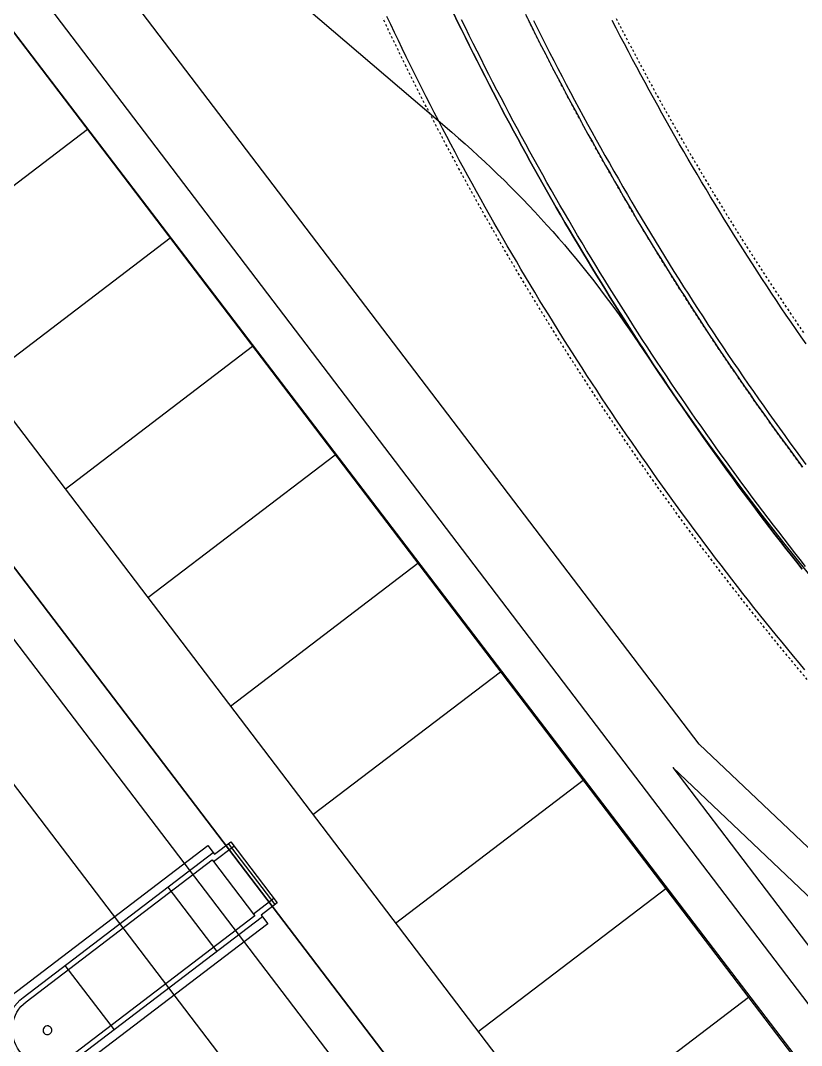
# Model space of a CAD drawing. Header units: millimetres. Extents: x 152904052 to 153933663, y 538271515 to 539240469.
# Drawn here: x 153545654 to 153546542, y 539108637 to 539109802 of the extents above; entities that cross this region are included whole.
import ezdxf

# ---------------------------------------------------------------- set-up
doc = ezdxf.new("R2010")
doc.units = ezdxf.units.MM
doc.linetypes.add('HIDDEN', pattern=[5.08, 2.54, -2.54])
doc.layers.add('BORD', color=7, linetype='Continuous')

msp = doc.modelspace()

# ---------------------------------------------------------------- linework, layer by layer
at = {"layer": 'BORD', "color": 133}
msp.add_lwpolyline([(153546801.464946, 539108276.4557216), (153545285.9215497, 539110261.3569927, -0.1921171743004723), (153545185.3907438, 539110622.6348014), (153545298.0366893, 539111659.5583524, 0.344327615395748), (153545215.2798637, 539111793.0314486), (153545074.50591, 539111844.8261778, 0.1763269776538653), (153544907.6010998, 539111845.4087889), (153544343.0726779, 539111642.1660508, 0.2034523502882107), (153544203.1673804, 539111512.6123486), (153544080.1904706, 539111238.9763138, 0.2962134943531505), (153544120.8516347, 539110976.3211708), (153545187.198834, 539109783.6767311), (153547435.3205603, 539106832.5951357, 0.04091438770022401), (153547615.0036412, 539106636.3258553), (153547868.6480129, 539106941.8057964, 0.2630436737512756), (153548554.0682767, 539106843.111814), (153548990.587156, 539107013.1380451), (153548382.2205945, 539108394.6415553, -0.03030637041277142), (153547391.3165341, 539108056.0295413, -0.2825443677227067)], format="xyb", close=True, dxfattribs=at)
for points in [[(153547615.0036416, 539106636.3258557), (153547435.3205619, 539106832.5951343), (153545187.1988344, 539109783.6767311), (153544120.8516346, 539110976.3211707, -0.2962134943531505), (153544080.1904702, 539111238.9763136), (153544203.1673805, 539111512.6123488, -0.2034523502882107), (153544343.0726804, 539111642.1660522), (153544907.6010971, 539111845.408788, -0.1763269776538653), (153545074.5059105, 539111844.8261778), (153545215.279864, 539111793.0314484, -0.3443276153957479), (153545298.0366895, 539111659.5583518), (153545185.3907437, 539110622.6347973, 0.1921171743004724), (153545285.9215493, 539110261.3569933), (153547728.0548028, 539107055.5988653), (153547868.6480129, 539106941.8057964), (153547615.0036416, 539106636.3258557)], [(153545935.4457756, 539108775.0650599), (153545719.0769885, 539108610.2362163, -1), (153545651.2062882, 539108699.3292458), (153545867.5750738, 539108864.1580899)], [(153545946.1668105, 539108798.9462116), (153545927.8709205, 539108785.0084782), (153545929.3858917, 539108783.0197943), (153545713.0171046, 539108618.1909508, -0.9999999999773242), (153545657.2661718, 539108691.3745108), (153545873.6349585, 539108856.2033556), (153545875.1499295, 539108854.2146709), (153545893.4458196, 539108868.1524038)], [(153545942.5308799, 539108803.7190521), (153545919.4621492, 539108786.1453887), (153545920.9771201, 539108784.1567047), (153545709.3811743, 539108622.9637914, -1), (153545660.9021025, 539108686.60167), (153545872.4980479, 539108847.7945843), (153545874.0130191, 539108845.8059), (153545897.08175, 539108863.3795636)]]:
    msp.add_lwpolyline(points, format="xyb", dxfattribs=at)
at = {"layer": 'BORD', "color": 133, "ltscale": 10}
for points in [[(153546563.29219, 539108667.0781767), (153545325.695224, 539110291.6564128, -0.1921171724589647), (153545235.0982918, 539110617.2348299), (153545240.0872142, 539110663.1586404, 0.4142135624070716), (153545107.1644726, 539110828.4811876), (153544920.7460086, 539110848.7327139, 0.212556561656881), (153544866.5287806, 539110831.3254659), (153544598.7239306, 539110591.8802946, 0.4142135623487193), (153544586.8824006, 539110380.0790241), (153545148.6156279, 539109751.814599), (153547395.5468874, 539106802.2957139)], [(153546607.680375, 539108806.8339477), (153546425.8941934, 539108979.454556), (153545389.333102, 539110340.1354855, -0.1921171743004586), (153545314.6303688, 539110608.5948808), (153545333.1600081, 539110779.1631124)], [(153545693.1692035, 539110304.3097842, -0.09088344231362551), (153545835.7217289, 539109990.6753552), (153545840.5548499, 539109971.3721857, 0.1557331598612871), (153545888.5737919, 539109893.8053424), (153546144.6375309, 539109674.8256245, -0.06932385033410245), (153546357.8090059, 539109434.1541005)], [(153546357.5469582, 539109434.5483199, 0.04755062168680488), (153546759.7515818, 539108938.5388315, 0.0002819243438297929), (153546760.9711203, 539108937.2984713, 0.0002819243438297929)]]:
    msp.add_lwpolyline(points, format="xyb", dxfattribs=at)
at = {"layer": 'BORD', "color": 133, "flags": 128}
for points in [[(153546456.5680698, 539108282.4110898), (153545100.1315548, 539110065.0163434)], [(153545730.4729426, 539109677.7998765), (153545517.2860494, 539109515.3949852)], [(153545824.4011442, 539109554.501487), (153545611.2142518, 539109392.0965958)], [(153545918.3293461, 539109431.2030973), (153545705.1424534, 539109268.7982061)], [(153546012.2575483, 539109307.9047079), (153545799.0706558, 539109145.4998167)], [(153546106.1857503, 539109184.6063184), (153545892.9988577, 539109022.2014272)], [(153546200.1139528, 539109061.3079288), (153545986.9270592, 539108898.9030377)], [(153546294.0421544, 539108938.0095394), (153546080.8552611, 539108775.604648)], [(153545821.9291821, 539108816.8141091), (153545877.6801153, 539108743.6305487)], [(153546387.9703566, 539108814.7111497), (153546174.7834638, 539108652.3062582)], [(153545704.9945807, 539108727.733815), (153545760.7455137, 539108654.5502546)], [(153546481.8985584, 539108691.4127603), (153546268.7116659, 539108529.007869)]]:
    msp.add_lwpolyline(points, dxfattribs=at)
at = {"layer": 'BORD', "color": 137}
for points in [[(153546147.0705706, 539109809.4156878), (153546151.4102899, 539109800.455639), (153546155.7764603, 539109791.5084503), (153546160.1690432, 539109782.5741997), (153546164.5880009, 539109773.6529642), (153546169.033294, 539109764.7448218), (153546173.5048844, 539109755.8498509), (153546178.0027327, 539109746.9681286), (153546182.5267997, 539109738.0997328), (153546187.0770466, 539109729.244741), (153546191.6534328, 539109720.4032302), (153546196.2559184, 539109711.5752771), (153546200.8844638, 539109702.7609594), (153546205.5390283, 539109693.9603539), (153546210.2195711, 539109685.1735374), (153546214.9260517, 539109676.4005866), (153546219.6584292, 539109667.6415777), (153546224.4166618, 539109658.8965878), (153546229.2007075, 539109650.1656923), (153546234.0105259, 539109641.4489684), (153546238.8460742, 539109632.7464919), (153546243.7073097, 539109624.0583382), (153546248.5941911, 539109615.3845832), (153546253.5066748, 539109606.7253032), (153546258.4447187, 539109598.0805733), (153546263.4082792, 539109589.4504701), (153546268.3973137, 539109580.835067), (153546273.4117772, 539109572.2344398), (153546278.4516277, 539109563.6486652), (153546283.51682, 539109555.077816), (153546288.6073105, 539109546.5219679), (153546293.7230541, 539109537.9811956), (153546298.8640063, 539109529.4555733), (153546304.0301231, 539109520.9451756), (153546309.2213586, 539109512.4500769), (153546314.4376675, 539109503.970351), (153546319.6790048, 539109495.5060725), (153546324.9453248, 539109487.0573157), (153546330.2365806, 539109478.6241524), (153546335.5527268, 539109470.2066573), (153546340.8937166, 539109461.8049043), (153546346.2595041, 539109453.4189665), (153546351.6500416, 539109445.0489169), (153546357.0652822, 539109436.694828), (153546362.5051789, 539109428.3567739), (153546367.9696851, 539109420.0348271), (153546373.4587512, 539109411.729059), (153546378.9723304, 539109403.439543), (153546384.510375, 539109395.166352), (153546390.0728356, 539109386.9095576), (153546395.6596648, 539109378.6692313), (153546401.2708127, 539109370.4454465), (153546406.9062311, 539109362.2382734), (153546412.5658706, 539109354.0477843), (153546418.2496814, 539109345.8740509), (153546423.9576145, 539109337.717144), (153546429.68962, 539109329.5771353), (153546435.4456482, 539109321.4540958), (153546441.2256473, 539109313.3480961), (153546447.0295686, 539109305.2592068), (153546452.8573605, 539109297.1874995), (153546458.7089732, 539109289.1330433), (153546464.5843545, 539109281.0959091), (153546470.4834535, 539109273.0761675), (153546476.4062188, 539109265.0738876), (153546482.352598, 539109257.0891404), (153546488.3225406, 539109249.121994), (153546494.3159938, 539109241.1725192), (153546500.3329044, 539109233.2407848), (153546506.3732215, 539109225.3268602), (153546512.436891, 539109217.430815), (153546518.5238609, 539109209.5527167), (153546524.634078, 539109201.6926355), (153546530.7674881, 539109193.8506396), (153546536.9240388, 539109186.0267973), (153546543.1036757, 539109178.2211761)], [(153546543.1036757, 539109178.2211761), (153546536.9240388, 539109186.0267973), (153546530.7674881, 539109193.8506396), (153546524.634078, 539109201.6926355), (153546518.5238609, 539109209.5527167), (153546512.436891, 539109217.430815), (153546506.3732215, 539109225.3268602), (153546500.3329044, 539109233.2407848), (153546494.3159938, 539109241.1725192), (153546488.3225406, 539109249.121994), (153546482.352598, 539109257.0891404), (153546476.4062188, 539109265.0738876), (153546470.4834535, 539109273.0761675), (153546464.5843545, 539109281.0959091), (153546458.7089732, 539109289.1330433), (153546452.8573605, 539109297.1874995), (153546447.0295686, 539109305.2592068), (153546441.2256473, 539109313.3480961), (153546435.4456482, 539109321.4540958), (153546429.68962, 539109329.5771353), (153546423.9576145, 539109337.717144), (153546418.2496814, 539109345.8740509), (153546412.5658706, 539109354.0477843), (153546406.9062311, 539109362.2382734), (153546401.2708127, 539109370.4454465), (153546395.6596648, 539109378.6692313), (153546390.0728356, 539109386.9095576), (153546384.510375, 539109395.166352), (153546378.9723304, 539109403.439543), (153546373.4587512, 539109411.729059), (153546367.9696851, 539109420.0348271), (153546362.5051789, 539109428.3567739), (153546357.0652822, 539109436.694828), (153546351.6500416, 539109445.0489169), (153546346.2595041, 539109453.4189665), (153546340.8937166, 539109461.8049043), (153546335.5527268, 539109470.2066573), (153546330.2365806, 539109478.6241524), (153546324.9453248, 539109487.0573157), (153546319.6790048, 539109495.5060725), (153546314.4376675, 539109503.970351), (153546309.2213586, 539109512.4500769), (153546304.0301231, 539109520.9451756), (153546298.8640063, 539109529.4555733), (153546293.7230541, 539109537.9811956), (153546288.6073105, 539109546.5219679), (153546283.51682, 539109555.077816), (153546278.4516277, 539109563.6486652), (153546273.4117772, 539109572.2344398), (153546268.3973137, 539109580.835067), (153546263.4082792, 539109589.4504701), (153546258.4447187, 539109598.0805733), (153546253.5066748, 539109606.7253032), (153546248.5941911, 539109615.3845832), (153546243.7073097, 539109624.0583382), (153546238.8460742, 539109632.7464919), (153546234.0105259, 539109641.4489684), (153546229.2007075, 539109650.1656923), (153546224.4166615, 539109658.8965877), (153546219.6584292, 539109667.6415777), (153546214.9260517, 539109676.4005866), (153546210.2195711, 539109685.1735374), (153546205.5390283, 539109693.9603539), (153546200.8844638, 539109702.7609594), (153546196.2559184, 539109711.5752771), (153546191.6534328, 539109720.4032302), (153546187.0770466, 539109729.244741), (153546182.5267997, 539109738.0997328), (153546178.0027327, 539109746.9681286), (153546173.5048844, 539109755.8498509), (153546169.033294, 539109764.7448218), (153546164.5880009, 539109773.6529642), (153546160.1690432, 539109782.5741997), (153546155.7764603, 539109791.5084503), (153546151.4102899, 539109800.455639), (153546147.0705706, 539109809.4156878)], [(153546228.5464671, 539109808.9638267), (153546233.0837562, 539109799.7833743), (153546237.6495121, 539109790.6170473), (153546242.2436901, 539109781.464932), (153546246.8662474, 539109772.3271172), (153546251.5171385, 539109763.2036908), (153546256.1963184, 539109754.0947415), (153546260.9037433, 539109745.0003561), (153546265.6393658, 539109735.920622), (153546270.4031428, 539109726.8556279), (153546275.1950256, 539109717.8054596), (153546280.014971, 539109708.7702054), (153546284.8629306, 539109699.7499514), (153546289.7388583, 539109690.7447853), (153546294.642707, 539109681.7547936), (153546299.5744296, 539109672.7800622), (153546304.5339791, 539109663.8206779), (153546309.5213072, 539109654.8767276), (153546314.5363659, 539109645.9482965), (153546319.5791067, 539109637.0354714), (153546324.6494814, 539109628.1383375), (153546329.7474408, 539109619.2569807), (153546334.8729359, 539109610.3914869), (153546340.0259179, 539109601.5419401), (153546345.2063369, 539109592.7084272), (153546350.4141424, 539109583.8910323), (153546355.6492856, 539109575.0898415), (153546360.9117144, 539109566.3049378), (153546366.2013795, 539109557.5364065), (153546371.5182294, 539109548.7843329), (153546376.8622128, 539109540.0488), (153546382.2332781, 539109531.3298926), (153546387.6313744, 539109522.6276944), (153546393.056448, 539109513.9422895), (153546398.508449, 539109505.2737617), (153546403.9873236, 539109496.6221938), (153546409.4930187, 539109487.9876692), (153546415.0254821, 539109479.3702722), (153546420.5846602, 539109470.7700846), (153546426.1704991, 539109462.1871889), (153546431.7829456, 539109453.6216681), (153546437.4219452, 539109445.073606), (153546443.0874441, 539109436.5430832), (153546448.779387, 539109428.0301833), (153546454.4977196, 539109419.5349861), (153546460.2423866, 539109411.0575755), (153546466.0133335, 539109402.5980332), (153546471.8105037, 539109394.156439), (153546477.6338422, 539109385.7328757), (153546483.483291, 539109377.3274231), (153546489.3587961, 539109368.9401629), (153546495.2603008, 539109360.5711765), (153546501.1877464, 539109352.2205429), (153546507.1410776, 539109343.8883442), (153546513.1202365, 539109335.5746595), (153546519.1251646, 539109327.2795689), (153546525.1558056, 539109319.0031531), (153546531.2121007, 539109310.7454917), (153546537.2939919, 539109302.5066628), (153546543.4014196, 539109294.2867469)], [(153546546.1085818, 539109063.8287306), (153546539.590993, 539109071.6259727), (153546533.0964673, 539109079.442436), (153546526.6250614, 539109087.278051), (153546520.1768308, 539109095.1327498), (153546513.7518339, 539109103.0064636), (153546507.3501256, 539109110.8991237), (153546500.9717615, 539109118.8106618), (153546494.6167974, 539109126.741008), (153546488.2852893, 539109134.690094), (153546481.9772916, 539109142.6578491), (153546475.6928599, 539109150.6442044), (153546469.4320495, 539109158.6490911), (153546463.1949139, 539109166.6724386), (153546456.9815083, 539109174.7141767), (153546450.7918864, 539109182.7742348), (153546444.6261029, 539109190.8525441), (153546438.4842114, 539109198.9490323), (153546432.3662651, 539109207.0636301), (153546426.2723182, 539109215.1962663), (153546420.2024229, 539109223.3468693), (153546414.156633, 539109231.5153685), (153546408.1350009, 539109239.7016926), (153546402.1375788, 539109247.9057708), (153546396.1644197, 539109256.1275299), (153546390.2155754, 539109264.3668998), (153546384.2910975, 539109272.6238072), (153546378.3910384, 539109280.8981807), (153546372.515449, 539109289.1899481), (153546366.664381, 539109297.4990371), (153546360.8378854, 539109305.825376), (153546355.0360129, 539109314.1688905), (153546349.258814, 539109322.5295084), (153546343.5063394, 539109330.9071572), (153546337.7786395, 539109339.301763), (153546332.0757632, 539109347.713253), (153546326.3977612, 539109356.1415539), (153546320.7446836, 539109364.586592), (153546315.1165788, 539109373.0482938), (153546309.5134957, 539109381.5265849), (153546303.9354841, 539109390.0213919), (153546298.3825921, 539109398.53264), (153546292.8548688, 539109407.060256), (153546287.3523616, 539109415.604165), (153546281.8751184, 539109424.1642913), (153546276.4231881, 539109432.7405617), (153546270.9966174, 539109441.3329008), (153546265.5954536, 539109449.9412334), (153546260.2197444, 539109458.5654848), (153546254.8695366, 539109467.2055795), (153546249.5448771, 539109475.8614421), (153546244.2458112, 539109484.5329964), (153546238.9723865, 539109493.2201686), (153546233.7246485, 539109501.9228808), (153546228.5026428, 539109510.6410584), (153546223.3064152, 539109519.3746245), (153546218.1360112, 539109528.1235034), (153546212.9914758, 539109536.8876185), (153546207.8728533, 539109545.666893), (153546202.7801898, 539109554.4612515), (153546197.7135282, 539109563.2706158), (153546192.6729133, 539109572.0949097), (153546187.6583902, 539109580.9340563), (153546182.6700005, 539109589.7879779), (153546177.707789, 539109598.6565981), (153546172.7717991, 539109607.5398386), (153546167.8620738, 539109616.4376221), (153546162.9786555, 539109625.3498714), (153546158.1215872, 539109634.2765081), (153546153.2909116, 539109643.2174554), (153546148.4866703, 539109652.1726341), (153546143.7089053, 539109661.1419663), (153546138.9576588, 539109670.1253741), (153546134.2329715, 539109679.1227787), (153546129.5348848, 539109688.1341012), (153546124.86344, 539109697.1592641), (153546120.2186775, 539109706.1981878), (153546115.6006389, 539109715.250794), (153546111.009363, 539109724.317003), (153546106.4448907, 539109733.3967364), (153546101.907262, 539109742.4899142), (153546097.3965157, 539109751.5964569), (153546092.9126924, 539109760.7162865), (153546088.4558303, 539109769.8493221), (153546084.0259684, 539109778.9954841), (153546079.6231454, 539109788.1546934), (153546075.2474, 539109797.326869), (153546070.8987696, 539109806.5119321)], [(153546547.0192751, 539109181.3305396), (153546540.8488067, 539109189.124579), (153546534.7013903, 539109196.9368135), (153546528.57708, 539109204.7671745), (153546522.4759288, 539109212.6155943), (153546516.3979904, 539109220.4820036), (153546510.3433167, 539109228.3663337), (153546504.3119614, 539109236.2685165), (153546498.3039777, 539109244.1884823), (153546492.3194173, 539109252.1261628), (153546486.3583328, 539109260.0814884), (153546480.4207756, 539109268.0543892), (153546474.5067977, 539109276.0447958), (153546468.6164507, 539109284.052639), (153546462.7497869, 539109292.0778488), (153546456.9068571, 539109300.1203544), (153546451.0877113, 539109308.1800861), (153546445.2924013, 539109316.256974), (153546439.5209771, 539109324.3509467), (153546433.7734893, 539109332.4619346), (153546428.0499882, 539109340.5898662), (153546422.3505242, 539109348.7346706), (153546416.675146, 539109356.8962767), (153546411.0239034, 539109365.0746135), (153546405.3968464, 539109373.2696098), (153546399.7940237, 539109381.4811938), (153546394.2154838, 539109389.7092934), (153546388.6612757, 539109397.9538376), (153546383.1314483, 539109406.2147543), (153546377.6260496, 539109414.4919709), (153546372.1451268, 539109422.7854159), (153546366.6887287, 539109431.0950153), (153546361.2569031, 539109439.4206989), (153546355.8496965, 539109447.7623923), (153546350.4671566, 539109456.1200236), (153546345.1093311, 539109464.4935197), (153546339.7762652, 539109472.8828073), (153546334.4680066, 539109481.287813), (153546329.1846009, 539109489.7084639), (153546323.9260951, 539109498.1446865), (153546318.6925344, 539109506.596406), (153546313.4839643, 539109515.063551), (153546308.3004313, 539109523.5460458), (153546303.1419792, 539109532.0438166), (153546298.0086543, 539109540.5567894), (153546292.9005011, 539109549.0848899), (153546287.8175632, 539109557.6280441), (153546282.7598861, 539109566.1861768), (153546277.7275136, 539109574.7592132), (153546272.720489, 539109583.3470793), (153546267.7388573, 539109591.9496999), (153546262.7826608, 539109600.5669997), (153546257.851943, 539109609.1989031), (153546252.9467483, 539109617.8453352), (153546248.0671178, 539109626.506221), (153546243.2130943, 539109635.1814839), (153546238.3847204, 539109643.8710493), (153546233.5820383, 539109652.5748401), (153546228.8050907, 539109661.2927818), (153546224.0539178, 539109670.0247972), (153546219.3285624, 539109678.7708104), (153546214.6290641, 539109687.5307446), (153546209.9554658, 539109696.3045244), (153546205.307807, 539109705.092073), (153546200.6861292, 539109713.8933127), (153546196.090472, 539109722.7081673), (153546191.5208755, 539109731.5365608), (153546186.9773803, 539109740.3784148), (153546182.4600256, 539109749.233653), (153546177.9688503, 539109758.1021974), (153546173.5038943, 539109766.9839711), (153546169.0651968, 539109775.878896), (153546164.6527954, 539109784.786895), (153546160.2667296, 539109793.7078906), (153546155.9070377, 539109802.6418047)], [(153546237.5627457, 539109802.0056964), (153546242.1215836, 539109792.8532567), (153546246.7088009, 539109783.7150085), (153546251.3243545, 539109774.591039), (153546255.9681982, 539109765.481436), (153546260.640289, 539109756.386288), (153546265.340581, 539109747.3056818), (153546270.0690287, 539109738.2397056), (153546274.8255869, 539109729.1884456), (153546279.6102108, 539109720.1519905), (153546284.4228522, 539109711.1304255), (153546289.2634667, 539109702.1238394), (153546294.1320066, 539109693.132317), (153546299.0284258, 539109684.1559463), (153546303.952676, 539109675.1948128), (153546308.9047106, 539109666.249004), (153546313.8844819, 539109657.3186046), (153546318.8919421, 539109648.4037023), (153546323.9270421, 539109639.5043807), (153546328.9897344, 539109630.6207273), (153546334.0799701, 539109621.752827), (153546339.1976992, 539109612.9007654), (153546344.3428739, 539109604.0646276), (153546349.5154439, 539109595.2444992), (153546354.715359, 539109586.4404643), (153546359.9425695, 539109577.652608), (153546365.1970254, 539109568.881015), (153546370.4786756, 539109560.1257693), (153546375.7874697, 539109551.3869562), (153546381.123356, 539109542.6646593), (153546386.4862838, 539109533.9589624), (153546391.8762005, 539109525.2699496), (153546397.2930548, 539109516.5977042), (153546402.7367952, 539109507.9423103), (153546408.2073681, 539109499.3038509), (153546413.7047217, 539109490.6824092), (153546419.228802, 539109482.0780683), (153546424.7795569, 539109473.4909108), (153546430.3569324, 539109464.92102), (153546435.9608755, 539109456.3684781), (153546441.5913311, 539109447.8333672), (153546447.2482454, 539109439.3157694), (153546452.9315645, 539109430.8157673), (153546458.641233, 539109422.3334422), (153546464.3771965, 539109413.8688769), (153546470.1393991, 539109405.4221514), (153546475.9277853, 539109396.9933474), (153546481.7423003, 539109388.582547), (153546487.5828872, 539109380.18983), (153546493.4494902, 539109371.8152785), (153546499.3420528, 539109363.4589715), (153546505.2605171, 539109355.1209905), (153546511.2048288, 539109346.8014166), (153546517.1749278, 539109338.5003284), (153546523.1707577, 539109330.2178066), (153546529.1922618, 539109321.9539306), (153546535.2393804, 539109313.7087805), (153546541.3120561, 539109305.482435), (153546547.4102303, 539109297.2749736)], [(153546547.4776391, 539109434.1772901), (153546541.8042966, 539109442.3838835), (153546536.1564478, 539109450.608042), (153546530.5341466, 539109458.8496871), (153546524.9374487, 539109467.1087399), (153546519.3664063, 539109475.3851204), (153546513.8210741, 539109483.6787484), (153546508.3015051, 539109491.9895452), (153546502.8077527, 539109500.3174305), (153546497.339869, 539109508.662323), (153546491.8979079, 539109517.0241437), (153546486.4819214, 539109525.4028115), (153546481.0919614, 539109533.7982457), (153546475.7280792, 539109542.2103648), (153546470.390328, 539109550.6390893), (153546465.0787572, 539109559.0843369), (153546459.7934201, 539109567.5460266), (153546454.5343661, 539109576.0240767), (153546449.3016464, 539109584.5184058), (153546444.0953113, 539109593.0289323), (153546438.9154109, 539109601.5555739), (153546433.7619949, 539109610.0982481), (153546428.6351133, 539109618.6568735), (153546423.5348155, 539109627.2313678), (153546418.4611498, 539109635.8216469), (153546413.4141666, 539109644.4276301), (153546408.393913, 539109653.0492333), (153546403.400438, 539109661.6863735), (153546398.4337897, 539109670.3389676), (153546393.4940157, 539109679.006933), (153546388.5811636, 539109687.690185), (153546383.6952813, 539109696.3886409), (153546378.8364149, 539109705.1022165), (153546374.0046118, 539109713.8308287), (153546369.1999181, 539109722.5743918), (153546364.4223809, 539109731.3328232), (153546359.6720458, 539109740.1060383), (153546354.9489577, 539109748.8939514), (153546350.2531627, 539109757.6964798), (153546345.5847067, 539109766.5135367), (153546340.9436337, 539109775.3450387), (153546336.3299894, 539109784.1909007), (153546331.7438166, 539109793.0510361), (153546327.1851611, 539109801.9253612)]]:
    msp.add_lwpolyline(points, dxfattribs=at)
at = {"layer": 'BORD', "color": 133, "linetype": 'HIDDEN'}
for points in [[(153546543.4014196, 539109294.2867469), (153546537.2939919, 539109302.5066628), (153546531.2121007, 539109310.7454917), (153546525.1558056, 539109319.0031531), (153546519.1251646, 539109327.2795689), (153546513.1202365, 539109335.5746595), (153546507.1410776, 539109343.8883442), (153546501.1877464, 539109352.2205429), (153546495.2603008, 539109360.5711765), (153546489.3587961, 539109368.9401629), (153546483.483291, 539109377.3274231), (153546477.6338422, 539109385.7328757), (153546471.8105037, 539109394.156439), (153546466.0133335, 539109402.5980332), (153546460.2423866, 539109411.0575755), (153546454.4977196, 539109419.5349861), (153546448.779387, 539109428.0301833), (153546443.0874441, 539109436.5430832), (153546437.4219452, 539109445.073606), (153546431.7829456, 539109453.6216681), (153546426.1704991, 539109462.1871889), (153546420.5846602, 539109470.7700846), (153546415.0254821, 539109479.3702722), (153546409.4930187, 539109487.9876692), (153546403.9873236, 539109496.6221938), (153546398.508449, 539109505.2737617), (153546393.056448, 539109513.9422895), (153546387.6313744, 539109522.6276944), (153546382.2332781, 539109531.3298926), (153546376.8622128, 539109540.0488), (153546371.5182294, 539109548.7843329), (153546366.2013795, 539109557.5364065), (153546360.9117144, 539109566.3049378), (153546355.6492856, 539109575.0898415), (153546350.4141424, 539109583.8910323), (153546345.2063369, 539109592.7084272), (153546340.0259179, 539109601.5419401), (153546334.8729359, 539109610.3914869), (153546329.7474408, 539109619.2569807), (153546324.6494814, 539109628.1383375), (153546319.5791067, 539109637.0354714), (153546314.5363659, 539109645.9482965), (153546309.5213072, 539109654.8767276), (153546304.5339791, 539109663.8206779), (153546299.5744296, 539109672.7800622), (153546294.642707, 539109681.7547936), (153546289.7388583, 539109690.7447853), (153546284.8629306, 539109699.7499514), (153546280.014971, 539109708.7702054), (153546275.1950256, 539109717.8054596), (153546270.4031428, 539109726.8556279), (153546265.6393658, 539109735.920622), (153546260.9037433, 539109745.0003561), (153546256.1963184, 539109754.0947415), (153546251.5171385, 539109763.2036908), (153546246.8662474, 539109772.3271172), (153546242.2436901, 539109781.464932), (153546237.6495121, 539109790.6170473), (153546233.0837562, 539109799.7833743), (153546228.5464671, 539109808.9638267)], [(153546548.8271298, 539109052.8271111), (153546542.2770282, 539109060.6163704), (153546535.749966, 539109068.4249467), (153546529.2460004, 539109076.2527709), (153546522.7651886, 539109084.0997753), (153546516.3075863, 539109091.9658909), (153546509.8732504, 539109099.851049), (153546503.4622369, 539109107.7551811), (153546497.0746017, 539109115.6782179), (153546490.7104015, 539109123.6200912), (153546484.3696902, 539109131.5807306), (153546478.0525237, 539109139.5600673), (153546471.7589577, 539109147.5580308), (153546465.4890473, 539109155.5745525), (153546459.242846, 539109163.6095617), (153546453.0204095, 539109171.6629885), (153546446.821791, 539109179.7347615), (153546440.6470456, 539109187.8248122), (153546434.4962271, 539109195.9330688), (153546428.3693883, 539109204.0594609), (153546422.2665837, 539109212.203918), (153546416.1878657, 539109220.3663677), (153546410.1332885, 539109228.54674), (153546404.1029043, 539109236.7449634), (153546398.0967651, 539109244.9609655), (153546392.1149237, 539109253.1946748), (153546386.1574325, 539109261.4460201), (153546380.2243442, 539109269.7149296), (153546374.3157088, 539109278.0013297), (153546368.4315796, 539109286.3051497), (153546362.5720077, 539109294.6263161), (153546356.7370428, 539109302.9647561), (153546350.9267375, 539109311.3203981), (153546345.1411414, 539109319.6931682), (153546339.3803056, 539109328.0829935), (153546333.6442804, 539109336.4898006), (153546327.9331151, 539109344.9135168), (153546322.2468605, 539109353.3540685), (153546316.5855661, 539109361.8113813), (153546310.9492804, 539109370.2853816), (153546305.3380542, 539109378.7759962), (153546299.7519343, 539109387.2831502), (153546294.1909717, 539109395.8067696), (153546288.6552135, 539109404.3467805), (153546283.1447082, 539109412.9031074), (153546277.6595044, 539109421.4756763), (153546272.1996494, 539109430.064412), (153546266.7651914, 539109438.6692402), (153546261.3561778, 539109447.2900846), (153546255.9726545, 539109455.9268714), (153546250.6146705, 539109464.5795243), (153546245.2822712, 539109473.247968), (153546239.9755031, 539109481.9321268), (153546234.694414, 539109490.6319251), (153546229.4390479, 539109499.3472872), (153546224.2094523, 539109508.078136), (153546219.0056719, 539109516.8243966), (153546213.8277531, 539109525.5859917), (153546208.6757395, 539109534.3628451), (153546203.5496777, 539109543.1548808), (153546198.449612, 539109551.9620216), (153546193.3755861, 539109560.7841903), (153546188.3276449, 539109569.6213105), (153546183.3058323, 539109578.4733043), (153546178.3101926, 539109587.340095), (153546173.3407691, 539109596.2216059), (153546168.3976046, 539109605.1177579), (153546163.4807428, 539109614.0284742), (153546158.5902268, 539109622.9536777), (153546153.7260993, 539109631.8932896), (153546148.8884014, 539109640.8472314), (153546144.0771771, 539109649.8154266), (153546139.2924684, 539109658.797796), (153546134.5343151, 539109667.7942605), (153546129.8027609, 539109676.804743), (153546125.0978455, 539109685.8291638), (153546120.4196113, 539109694.8674448), (153546115.7680975, 539109703.9195065), (153546111.1433462, 539109712.9852703), (153546106.545397, 539109722.0646569), (153546101.9742902, 539109731.1575868), (153546097.4300664, 539109740.263982), (153546092.9127643, 539109749.3837619), (153546088.4224233, 539109758.5168464), (153546083.959083, 539109767.6631565), (153546079.5227822, 539109776.8226123), (153546075.1135604, 539109785.9951346), (153546070.7314547, 539109795.1806421), (153546066.3765033, 539109804.379055)], [(153546331.636221, 539109804.2031064), (153546336.1877868, 539109795.3425827), (153546340.7668267, 539109786.4962258), (153546345.3732964, 539109777.6641221), (153546350.007152, 539109768.8463554), (153546354.6683475, 539109760.04301), (153546359.3568395, 539109751.2541726), (153546364.0725816, 539109742.4799254), (153546368.8155289, 539109733.720355), (153546373.5856367, 539109724.9755447), (153546378.3828577, 539109716.2455788), (153546383.2071461, 539109707.5305425), (153546388.0584561, 539109698.830518), (153546392.9367399, 539109690.1455904), (153546397.8419518, 539109681.4758424), (153546402.7740431, 539109672.8213576), (153546407.7329671, 539109664.1822197), (153546412.7186766, 539109655.5585122), (153546417.7311223, 539109646.9503179), (153546422.7702566, 539109638.3577192), (153546427.8360313, 539109629.7807989), (153546432.9283974, 539109621.2196403), (153546438.0473055, 539109612.6743257), (153546443.1927066, 539109604.1449361), (153546448.3645517, 539109595.6315558), (153546453.5627896, 539109587.1342652), (153546458.7873712, 539109578.6531463), (153546464.0382458, 539109570.1882808), (153546469.3153639, 539109561.7397513), (153546474.6186736, 539109553.3076382), (153546479.9481242, 539109544.8920221), (153546485.3036634, 539109536.492985), (153546490.685241, 539109528.1106076), (153546496.0928054, 539109519.7449712), (153546501.5263032, 539109511.3961546), (153546506.9856822, 539109503.0642402), (153546512.4708909, 539109494.7493063), (153546517.981876, 539109486.4514349), (153546523.5185838, 539109478.1707046), (153546529.080962, 539109469.9071956), (153546534.6689567, 539109461.6609879), (153546540.2825131, 539109453.4321599), (153546545.9215781, 539109445.2207913)]]:
    msp.add_lwpolyline(points, dxfattribs=at)
at = {"layer": 'BORD', "color": 133, "ltscale": 10}
for points in [[(153545094.2818599, 539109658.1182041), (153547119.104146, 539107000.1590233)], [(153546626.9300687, 539108715.5572488), (153546577.8077506, 539108780.0395076), (153546396.0215696, 539108952.660117), (153546595.1111292, 539108691.3177129)]]:
    msp.add_lwpolyline(points, dxfattribs=at)
at = {"layer": 'BORD', "color": 133}
for points in [[(153545867.5750738, 539108864.1580899), (153545873.6349585, 539108856.2033556)], [(153545943.7803899, 539108797.1282461), (153545891.0593992, 539108866.334439)], [(153545893.4458196, 539108868.1524038), (153545946.1668105, 539108798.9462116)], [(153545874.0130191, 539108845.8059), (153545919.4621492, 539108786.1453887)], [(153545929.3858917, 539108783.0197943), (153545935.4457756, 539108775.0650599)]]:
    msp.add_lwpolyline(points, dxfattribs=at)
at = {"layer": 'BORD', "color": 133, "flags": 128}
msp.add_lwpolyline([(153545680.9259347, 539108651.1952217, 1), (153545689.117455, 539108656.9309857, 1)], format="xyb", close=True, dxfattribs=at)

doc.saveas('drawing.dxf')
